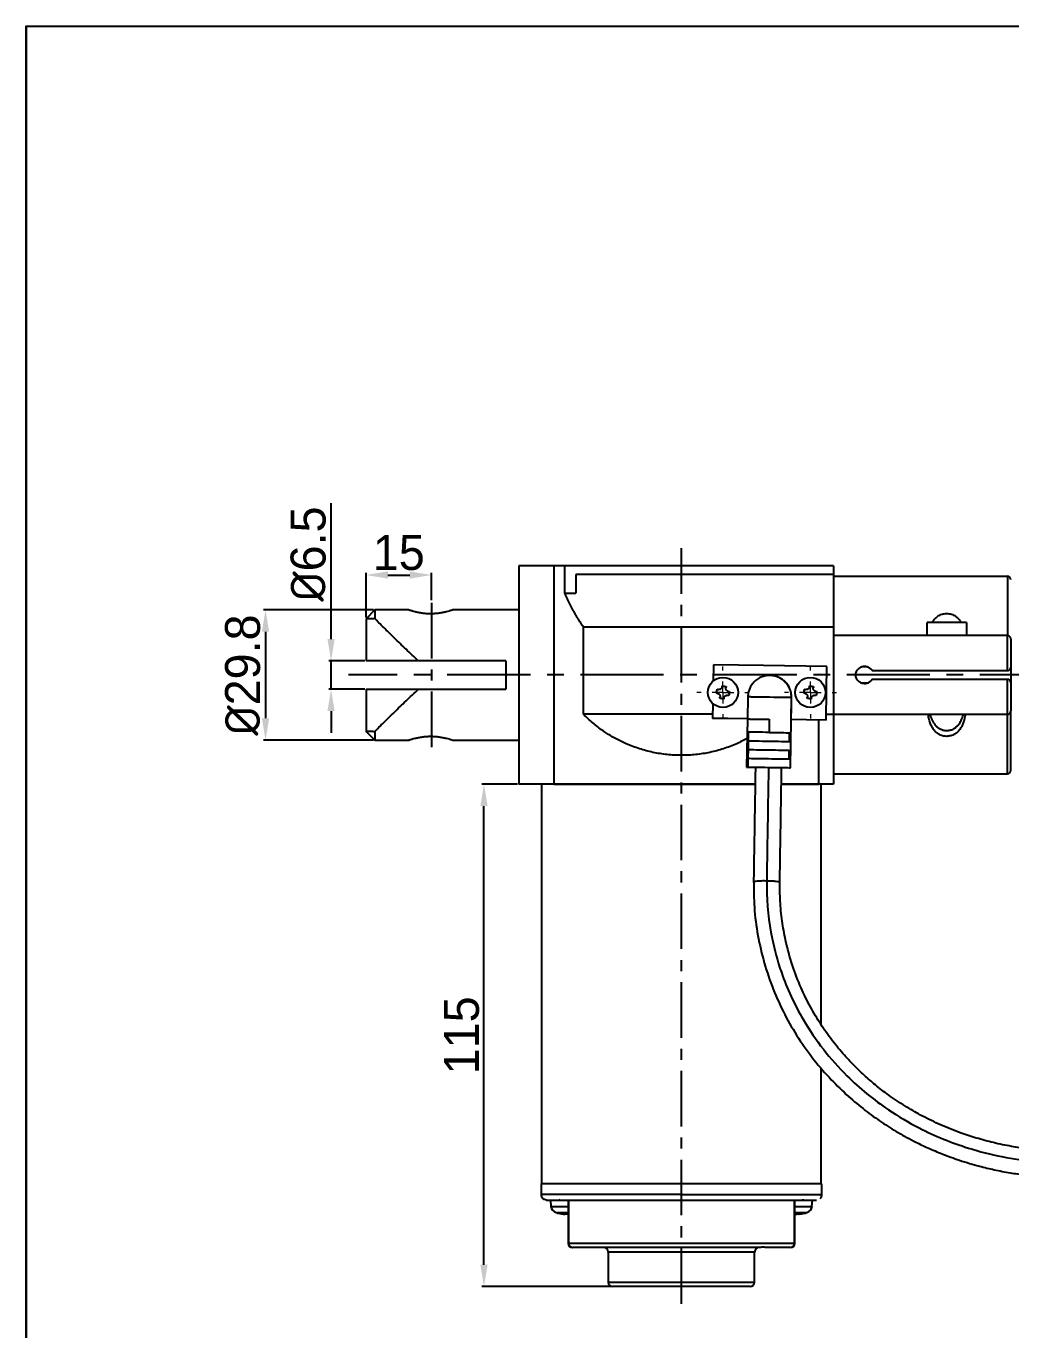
# Model space of a CAD drawing. Header units: millimetres. Extents: x 0 to 840, y 0 to 594.
# Drawn here: x 0 to 225.4, y 295.5 to 594 of the extents above; entities that cross this region are included whole.
import ezdxf

# ---------------------------------------------------------------- set-up
doc = ezdxf.new("R2010")
doc.units = ezdxf.units.MM
doc.header["$PDSIZE"] = -1
doc.linetypes.add('CENTERX2', pattern=[20.32, 12.7, -2.54, 2.54, -2.54])
doc.layers.add('중심선', color=1, linetype='CENTERX2')
doc.layers.add('치수', color=4, linetype='Continuous')
doc.styles.add('누리로봇 문자스타일_20230829', font='GOTHIC.TTF')
doc.dimstyles.new('A2기본 치수스타일', dxfattribs={"dimtxt": 4, "dimasz": 4, "dimexe": 0.5, "dimexo": 0.3, "dimgap": 1, "dimtad": 1, "dimtoh": 1, "dimdec": 1, "dimzin": 12, "dimdsep": 46, "dimtxsty": '누리로봇 문자스타일_20230829', "dimcen": 0.09, "dimclrd": 3, "dimclre": 3, "dimclrt": 3, "dimadec": 0, "dimazin": 3, "dimtm": 1e-09, "dimtfac": 1, "dimtdec": 1, "dimtofl": 0, "dimtmove": 0, "dimatfit": 3, "dimfxl": 1, "dimfrac": 2, "dimarcsym": 0})
doc.dimstyles.new('A3치수선 초과 치수스타일', dxfattribs={"dimtxt": 4, "dimasz": 4, "dimexe": 0.5, "dimexo": 0.3, "dimgap": 1, "dimtad": 1, "dimdec": 1, "dimzin": 12, "dimdsep": 46, "dimtxsty": '누리로봇 문자스타일_20230829', "dimcen": 0.09, "dimclrd": 3, "dimclre": 3, "dimclrt": 3, "dimadec": 0, "dimazin": 3, "dimtm": 1e-09, "dimtfac": 1, "dimtdec": 1, "dimtofl": 0, "dimtmove": 0, "dimatfit": 3, "dimfxl": 1, "dimfrac": 2, "dimarcsym": 0})

# ---------------------------------------------------------------- blocks, each defined once
blk = doc.blocks.new('SW_CENTERMARKSYMBOL_6')
at = {"color": 0, "linetype": 'Continuous', "lineweight": 0}
for p, q in [((0, 5), (0, 5.95)), ((-5, 0), (-5.95, 0)), ((0, 0), (-2.5, 0)), ((0, 0), (0, 2.5)), ((0, 0), (0, -2.5)), ((0, 0), (2.5, 0)), ((5, 0), (5.95, 0)), ((0, -5), (0, -5.95))]:
    blk.add_line(p, q, dxfattribs=at)
blk = doc.blocks.new('SW_CENTERMARKSYMBOL_7')
at = {"color": 0, "linetype": 'Continuous', "lineweight": 0}
for p, q in [((0, 5), (0, 5.95)), ((-5, 0), (-5.95, 0)), ((0, 0), (-2.5, 0)), ((0, 0), (0, 2.5)), ((0, 0), (0, -2.5)), ((0, 0), (2.5, 0)), ((5, 0), (5.95, 0)), ((0, -5), (0, -5.95))]:
    blk.add_line(p, q, dxfattribs=at)
blk = doc.blocks.new('*D16')
at = {"layer": 'Defpoints', "color": 0}
for p in [(104.8, 420.45), (112.8, 420.45), (134.25, 305.45)]:
    blk.add_point(p, dxfattribs=at)
at = {"layer": '치수', "color": 3, "lineweight": -2}
for p, q in [((112.5, 420.45), (104.3, 420.45)), ((104.8, 310.45), (104.8, 415.45)), ((133.95, 305.45), (104.3, 305.45))]:
    blk.add_line(p, q, dxfattribs=at)
at = {"layer": '치수', "color": 3}
for points in [[(103.97, 415.45), (105.63, 415.45), (104.8, 420.45)], [(103.97, 310.45), (105.63, 310.45), (104.8, 305.45)]]:
    blk.add_solid(points, dxfattribs=at)
at = {"layer": '치수', "color": 3, "insert": (99.7, 362.95), "char_height": 8, "attachment_point": 5, "rotation": 90, "style": '누리로봇 문자스타일_20230829'}
blk.add_mtext('115', dxfattribs=at)
blk = doc.blocks.new('*D17')
at = {"layer": 'Defpoints', "color": 0}
for p in [(77.8, 448.68), (69.8, 442.18), (77.8, 442.18)]:
    blk.add_point(p, dxfattribs=at)
at = {"layer": '치수', "color": 3, "lineweight": -2}
for p, q in [((69.8, 453.68), (69.8, 484.8)), ((77.5, 448.68), (69.3, 448.68)), ((69.8, 442.18), (69.8, 448.68)), ((77.5, 442.18), (69.3, 442.18)), ((69.8, 437.18), (69.8, 432.18))]:
    blk.add_line(p, q, dxfattribs=at)
at = {"layer": '치수', "color": 3}
for points in [[(68.97, 453.68), (70.63, 453.68), (69.8, 448.68)], [(68.97, 437.18), (70.63, 437.18), (69.8, 442.18)]]:
    blk.add_solid(points, dxfattribs=at)
at = {"layer": '치수', "color": 3, "insert": (64.6, 473.13), "char_height": 8, "attachment_point": 5, "rotation": 90, "style": '누리로봇 문자스타일_20230829'}
blk.add_mtext('{\\fISOCPEUR|b0|i0|c0|p34;%%C}6.5', dxfattribs=at)
blk = doc.blocks.new('*D18')
at = {"layer": 'Defpoints', "color": 0}
for p in [(79.8, 460.33), (54.8, 430.53), (79.81, 430.53)]:
    blk.add_point(p, dxfattribs=at)
at = {"layer": '치수', "color": 3, "lineweight": -2}
for p, q in [((79.5, 460.33), (54.3, 460.33)), ((54.8, 455.33), (54.8, 435.53)), ((79.51, 430.53), (54.3, 430.53))]:
    blk.add_line(p, q, dxfattribs=at)
at = {"layer": '치수', "color": 3}
for points in [[(53.97, 455.33), (55.63, 455.33), (54.8, 460.33)], [(53.97, 435.53), (55.63, 435.53), (54.8, 430.53)]]:
    blk.add_solid(points, dxfattribs=at)
at = {"layer": '치수', "color": 3, "insert": (49.6, 445.43), "char_height": 8, "attachment_point": 5, "rotation": 90, "style": '누리로봇 문자스타일_20230829'}
blk.add_mtext('{\\fISOCPEUR|b0|i0|c0|p34;%%C}29.8', dxfattribs=at)
blk = doc.blocks.new('*D19')
at = {"layer": 'Defpoints', "color": 0}
for p in [(92.8, 468.33), (92.8, 462.24), (77.8, 458.33)]:
    blk.add_point(p, dxfattribs=at)
at = {"layer": '치수', "color": 3, "lineweight": -2}
for p, q in [((77.8, 458.63), (77.8, 468.83)), ((92.8, 462.54), (92.8, 468.83)), ((82.8, 468.33), (87.8, 468.33))]:
    blk.add_line(p, q, dxfattribs=at)
at = {"layer": '치수', "color": 3}
for points in [[(82.8, 469.17), (82.8, 467.5), (77.8, 468.33)], [(87.8, 469.17), (87.8, 467.5), (92.8, 468.33)]]:
    blk.add_solid(points, dxfattribs=at)
at = {"layer": '치수', "color": 3, "insert": (85.3, 473.43), "char_height": 8, "attachment_point": 5, "style": '누리로봇 문자스타일_20230829'}
blk.add_mtext('15', dxfattribs=at)

msp = doc.modelspace()

# ---------------------------------------------------------------- linework, layer by layer
at = {"color": 7, "linetype": 'Continuous', "lineweight": 25}
for p, q in [((112.8, 470.45), (112.8, 420.45)), ((120.8, 470.45), (112.8, 470.45)), ((120.8, 470.45), (120.8, 420.45)), ((123.29, 464.17), (123.29, 470.45)), ((184.8, 470.45), (123.29, 470.45)), ((184.8, 470.45), (184.8, 420.45)), ((125.8, 468.45), (125.8, 464.17)), ((184.8, 468.45), (125.8, 468.45)), ((184.8, 468.05), (224.6, 468.05)), ((123.29, 464.17), (125.8, 464.17)), ((79.8, 460.33), (77.8, 458.33)), ((87.55, 460.33), (79.8, 460.33)), ((112.8, 460.33), (97.65, 460.33)), ((77.8, 458.33), (77.8, 448.68)), ((206.2, 454.45), (206.2, 457.45)), ((215.2, 457.45), (215.2, 454.45)), ((127.55, 436.45), (127.55, 456.46)), ((127.55, 456.46), (184.8, 456.46)), ((224.6, 454.45), (184.8, 454.45)), ((109.8, 448.68), (77.8, 448.68)), ((157.3, 447.8), (157.24, 443.97)), ((170.22, 445.34), (170.21, 445.34)), ((192.6, 447.33), (191.2, 447.33)), ((193.63, 446.45), (224.6, 446.45)), ((77.8, 442.18), (77.8, 432.54)), ((77.8, 442.18), (109.8, 442.18)), ((191.03, 443.65), (192.77, 443.65)), ((224.6, 444.45), (193.63, 444.45)), ((157.16, 439), (157.11, 435.51)), ((165.18, 440.42), (165.1, 435.38)), ((165.24, 440.73), (165.3, 440.43)), ((175.1, 435.22), (175.18, 440.26)), ((175.18, 440.26), (175.18, 440.26)), ((157.12, 436.45), (127.55, 436.45)), ((183.13, 436.45), (224.6, 436.45)), ((165.1, 435.38), (164.92, 424.38)), ((170.09, 435.3), (170.04, 432.3)), ((174.92, 424.22), (175.1, 435.22)), ((175.1, 435.22), (175.1, 435.22)), ((181.42, 420.45), (181.42, 435.12)), ((77.8, 432.53), (79.81, 430.53)), ((79.8, 430.53), (87.55, 430.53)), ((97.65, 430.53), (112.8, 430.53)), ((165.31, 428.38), (165.34, 430.37)), ((165.34, 430.37), (165.37, 432.37)), ((165.34, 430.37), (174.69, 430.23)), ((174.69, 430.23), (174.72, 432.23)), ((165.28, 426.38), (165.31, 428.38)), ((174.63, 426.23), (174.66, 428.23)), ((165.25, 424.38), (165.28, 426.38)), ((165.28, 426.38), (174.63, 426.23)), ((184.8, 422.85), (224.6, 422.85)), ((166.9, 420.45), (112.8, 420.45)), ((118, 420.45), (118, 328.95)), ((184.8, 420.45), (172.97, 420.45)), ((182, 365.34), (182, 420.45)), ((182, 328.95), (182, 355.44)), ((117.85, 328.95), (117.85, 326.5)), ((182.15, 328.95), (117.85, 328.95)), ((182.15, 326.5), (182.15, 328.95)), ((120, 325.25), (120.13, 323.79)), ((124.09, 325.25), (124.09, 315.35)), ((124.14, 325.25), (124.14, 315.35)), ((175.86, 315.35), (175.86, 325.25)), ((175.91, 315.35), (175.91, 325.25)), ((179.87, 323.79), (180, 325.25)), ((123.37, 322), (123.37, 322.08)), ((176.63, 322.21), (176.63, 322)), ((124.14, 315.35), (175.86, 315.35)), ((167.26, 314.35), (125.09, 314.35)), ((174.91, 314.35), (169.44, 314.35)), ((133.25, 313.35), (133.25, 306.45)), ((166.75, 306.45), (166.75, 313.35)), ((165.75, 305.45), (134.25, 305.45))]:
    msp.add_line(p, q, dxfattribs=at)
at = {"color": 8, "linetype": 'Continuous', "lineweight": 25}
for p, q in [((120.13, 323.79), (124.09, 323.79)), ((121.29, 322.39), (124.09, 322.39)), ((175.91, 323.79), (179.87, 323.79)), ((175.91, 322.39), (178.71, 322.39)), ((122.9, 322.16), (122.9, 322.06)), ((176.53, 322.21), (176.53, 322.06)), ((176.74, 322.21), (176.74, 322.06)), ((124.09, 315.35), (124.14, 315.35)), ((175.91, 315.35), (175.86, 315.35)), ((166.75, 313.35), (133.25, 313.35)), ((133.25, 306.45), (166.75, 306.45))]:
    msp.add_line(p, q, dxfattribs=at)
for points in [[(0, 0), (0, 0), (0, 594), (0, 594)], [(840, 0), (0, 0), (0, 594), (840, 594)]]:
    msp.add_lwpolyline(points, close=True)
at = {"color": 7, "linetype": 'Continuous', "lineweight": 25, "flags": 128}
for points in [[(183.3, 447.39), (168.74, 447.62), (157.3, 447.8)], [(157.3, 447.8), (157.31, 447.8), (157.31, 447.8)], [(183.3, 447.39), (168.75, 447.62), (157.31, 447.8)], [(183.1, 435.09), (183.21, 441.98), (183.3, 447.39)], [(183.11, 435.09), (183.22, 441.98), (183.3, 447.39)], [(183.3, 447.39), (183.3, 447.39), (183.3, 447.39)], [(175.18, 440.26), (175.08, 440.26), (174.79, 440.27), (174.33, 440.27), (173.71, 440.28), (172.95, 440.3), (172.09, 440.31), (171.15, 440.32), (170.17, 440.34)], [(175.1, 435.22), (175.15, 438.04), (175.18, 440.26)], [(165.11, 435.38), (160.63, 435.45), (157.11, 435.51)], [(183.1, 435.09), (178.62, 435.16), (175.1, 435.22)], [(183.11, 435.09), (183.11, 435.09), (183.1, 435.09)], [(170.04, 432.3), (169.29, 432.31), (168.56, 432.32), (167.85, 432.34), (167.2, 432.35), (166.62, 432.35), (166.11, 432.36), (165.69, 432.37), (165.37, 432.37)], [(164.92, 424.38), (164.93, 424.38), (164.97, 424.38), (165.03, 424.38), (165.13, 424.38), (165.25, 424.38)]]:
    msp.add_lwpolyline(points, dxfattribs=at)
at = {"color": 7, "linetype": 'Continuous', "lineweight": 25}
for centre in [(159.5, 441.45), (179.5, 441.45)]:
    msp.add_circle(centre, 3.45, dxfattribs=at)
for centre, radius, start, end in [((224.6, 467.25), 0.8, 0, 90.0187), ((170.19, 440.34), 5, 359.0889, 89.6373), ((224.6, 423.65), 0.8, 270.0187, 0), ((122.05, 325.45), 0.2, 270, 0), ((177.95, 325.45), 0.2, 180, 270), ((121.72, 323.93), 1.6, 185, 254.506), ((124.5, 333.95), 12, 254.506, 262.8604), ((175.5, 333.95), 12, 277.3462, 285.494), ((178.28, 323.93), 1.6, 285.494, 355), ((122.35, 324.89), 2.68, 263.8668, 276.1332), ((124.23, 331.34), 9.37, 256.6292, 261.8283), ((124.8, 331.34), 9.37, 256.6292, 261.8283), ((174.86, 325.14), 3.19, 289.1514, 293.6847), ((176.67, 331.28), 9.07, 266.6684, 273.3316), ((175.94, 325.08), 3.12, 284.9003, 293.7376), ((125.09, 315.35), 1, 180, 270), ((125.12, 315.33), 0.98, 178.7951, 268.7431), ((132.25, 313.35), 1, 0, 90), ((167.75, 313.35), 1, 90, 180), ((174.91, 315.35), 1, 270, 0), ((174.88, 315.33), 0.98, 271.2569, 1.2049), ((134.25, 306.45), 1, 180, 270), ((165.75, 306.45), 1, 270, 0)]:
    msp.add_arc(centre, radius, start, end, dxfattribs=at)
for centre, start_param, end_param in [((170.02, 430.3), 3.502405, 4.711242), ((170.02, 430.3), 4.711242, 5.919615), ((170.05, 432.3), 4.710835, 5.919615), ((169.99, 428.3), 3.502408, 4.710779), ((169.99, 428.3), 4.710779, 5.919615), ((169.92, 424.3), 3.503316, 6.283185), ((169.95, 426.3), 3.502429, 4.711236), ((169.95, 426.3), 4.711236, 5.919615)]:
    msp.add_ellipse(centre, major_axis=(5, -0.08), ratio=0.000013, start_param=start_param, end_param=end_param, dxfattribs=at)
for points in [[(123.29, 470.45), (122.32, 470.45), (121.49, 470.45), (120.8, 470.45)], [(224.6, 446.45), (224.6, 449.14), (224.6, 451.82), (224.6, 454.45)], [(158.16, 442.18), (158.21, 442.17), (158.31, 442.16), (158.41, 442.14), (158.46, 442.13)], [(159.27, 442.67), (159.28, 442.72), (159.3, 442.82), (159.32, 442.92), (159.33, 442.97)], [(160.23, 442.79), (160.22, 442.74), (160.2, 442.64), (160.18, 442.54), (160.17, 442.5)], [(178.16, 442.18), (178.21, 442.17), (178.31, 442.16), (178.41, 442.14), (178.46, 442.13)], [(179.27, 442.67), (179.28, 442.72), (179.3, 442.82), (179.32, 442.92), (179.33, 442.97)], [(180.23, 442.79), (180.22, 442.74), (180.2, 442.64), (180.18, 442.54), (180.17, 442.5)], [(224.6, 436.45), (224.6, 439.09), (224.6, 441.77), (224.6, 444.45)], [(158.28, 441.22), (158.23, 441.23), (158.13, 441.25), (158.04, 441.27), (157.99, 441.28)], [(158.77, 440.12), (158.78, 440.17), (158.8, 440.27), (158.82, 440.36), (158.83, 440.41)], [(159.73, 440.24), (159.72, 440.19), (159.7, 440.09), (159.68, 439.99), (159.67, 439.94)], [(160.84, 440.73), (160.79, 440.73), (160.69, 440.75), (160.59, 440.77), (160.54, 440.78)], [(160.72, 441.69), (160.77, 441.68), (160.87, 441.66), (160.96, 441.64), (161.01, 441.63)], [(178.28, 441.22), (178.23, 441.23), (178.13, 441.25), (178.04, 441.27), (177.99, 441.28)], [(178.77, 440.12), (178.78, 440.17), (178.8, 440.27), (178.82, 440.36), (178.83, 440.41)], [(179.73, 440.24), (179.72, 440.19), (179.7, 440.09), (179.68, 439.99), (179.67, 439.94)], [(180.84, 440.73), (180.79, 440.73), (180.69, 440.75), (180.59, 440.77), (180.54, 440.78)], [(180.72, 441.69), (180.77, 441.68), (180.87, 441.66), (180.96, 441.64), (181.01, 441.63)]]:
    msp.add_open_spline(points, degree=3, dxfattribs=at)
for points, knots in [([(224.6, 468.05), (224.6, 468.05), (224.6, 467.94), (224.6, 467.5), (224.6, 467.18), (224.6, 466.35), (224.6, 465.85), (224.6, 464.73), (224.6, 464.1), (224.6, 462.75), (224.6, 462.04), (224.6, 460.56), (224.6, 459.8), (224.6, 457.5), (224.6, 455.95), (224.6, 454.45)], [0, 0, 0, 0, 0.125, 0.125, 0.25, 0.25, 0.375, 0.375, 0.5, 0.5, 0.625, 0.625, 0.75, 0.75, 1, 1, 1, 1]), ([(127.55, 456.46), (127.44, 456.63), (127.2, 456.98), (126.85, 457.51), (126.5, 458.06), (126.16, 458.62), (125.82, 459.18), (125.49, 459.77), (125.16, 460.36), (124.83, 460.96), (124.51, 461.58), (124.2, 462.21), (123.89, 462.85), (123.58, 463.51), (123.39, 463.95), (123.29, 464.17)], [0, 0, 0, 0, 0.070282, 0.141657, 0.21413, 0.287704, 0.362382, 0.43817, 0.515069, 0.593084, 0.672218, 0.752474, 0.833854, 0.916362, 1, 1, 1, 1]), ([(79.8, 460.33), (79.8, 460.33), (79.8, 460.16), (79.8, 459.49), (79.8, 458.99), (79.8, 458.35)], [0, 0, 0, 0, 0.5, 0.5, 1, 1, 1, 1]), ([(92.6, 459.45), (92.53, 459.45), (92.4, 459.45), (92.2, 459.46), (92, 459.46), (91.8, 459.47), (91.51, 459.49), (91.12, 459.52), (90.66, 459.58), (90.21, 459.65), (89.64, 459.75), (89.01, 459.9), (88.48, 460.04), (88.14, 460.14), (87.93, 460.21), (87.76, 460.26), (87.65, 460.3), (87.59, 460.32), (87.56, 460.33), (87.55, 460.33), (87.55, 460.33)], [0, 0, 0, 0, 0.025051, 0.050061, 0.075074, 0.100135, 0.125286, 0.18748, 0.250049, 0.312356, 0.375058, 0.500121, 0.624494, 0.687185, 0.749698, 0.812022, 0.874145, 0.916166, 0.958057, 1, 1, 1, 1]), ([(97.65, 460.33), (97.65, 460.33), (97.65, 460.33), (97.64, 460.33), (97.62, 460.32), (97.59, 460.31), (97.54, 460.29), (97.44, 460.26), (97.27, 460.21), (97.06, 460.14), (96.72, 460.04), (96.19, 459.9), (95.55, 459.75), (94.99, 459.65), (94.54, 459.58), (94.07, 459.52), (93.64, 459.49), (93.26, 459.46), (92.93, 459.45), (92.71, 459.45), (92.6, 459.45)], [0, 0, 0, 0, 0.025011, 0.049979, 0.074942, 0.099939, 0.12501, 0.187584, 0.250374, 0.312669, 0.375152, 0.500363, 0.625224, 0.687865, 0.750125, 0.812931, 0.875371, 0.917014, 0.958489, 1, 1, 1, 1]), ([(79.8, 458.35), (79.47, 458.29), (79.19, 458.27), (78.69, 458.26), (78.48, 458.27), (78.22, 458.28), (78.15, 458.29), (78.02, 458.3), (77.97, 458.31), (77.84, 458.33), (77.8, 458.33), (77.8, 458.33)], [0, 0, 0, 0, 0.25, 0.25, 0.5, 0.5, 0.625, 0.625, 0.75, 0.75, 1, 1, 1, 1]), ([(89.84, 448.68), (89.34, 449.11), (88.85, 449.55), (87.9, 450.44), (87.43, 450.88), (86.51, 451.76), (86.06, 452.2), (85.17, 453.06), (84.72, 453.49), (83.43, 454.76), (82.62, 455.56), (81.48, 456.68), (81.12, 457.04), (80.42, 457.73), (80.1, 458.05), (79.8, 458.35)], [0, 0, 0, 0, 0.125, 0.125, 0.25, 0.25, 0.375, 0.375, 0.5, 0.5, 0.75, 0.75, 0.875, 0.875, 1, 1, 1, 1]), ([(215.2, 457.45), (215.2, 457.45), (215.08, 457.45), (214.63, 457.45), (214.3, 457.45), (213.47, 457.45), (212.97, 457.45), (211.88, 457.45), (211.29, 457.45), (210.11, 457.45), (209.52, 457.45), (208.43, 457.45), (207.93, 457.45), (207.1, 457.45), (206.77, 457.45), (206.32, 457.45), (206.2, 457.45), (206.2, 457.45)], [0, 0, 0, 0, 0.125, 0.125, 0.25, 0.25, 0.375, 0.375, 0.5, 0.5, 0.625, 0.625, 0.75, 0.75, 0.875, 0.875, 1, 1, 1, 1]), ([(207.39, 457.45), (207.43, 457.52), (207.51, 457.65), (207.64, 457.85), (207.77, 458.03), (207.91, 458.19), (208.05, 458.35), (208.21, 458.5), (208.36, 458.64), (208.52, 458.77), (208.78, 458.95), (209.13, 459.16), (209.63, 459.36), (210.15, 459.48), (210.7, 459.52), (211.25, 459.48), (211.77, 459.36), (212.26, 459.16), (212.67, 458.92), (213.01, 458.67), (213.29, 458.42), (213.55, 458.13), (213.8, 457.81), (213.94, 457.57), (214.01, 457.45)], [0, 0, 0, 0, 0.03052, 0.060222, 0.089155, 0.117372, 0.144926, 0.17188, 0.198298, 0.224246, 0.249798, 0.313622, 0.374879, 0.437906, 0.499907, 0.562357, 0.624956, 0.686214, 0.750048, 0.796344, 0.844115, 0.893754, 0.945612, 1, 1, 1, 1]), ([(225.4, 453.65), (225.4, 453.68), (225.4, 453.75), (225.38, 453.86), (225.31, 454.04), (225.2, 454.2), (225.03, 454.33), (224.89, 454.4), (224.75, 454.45), (224.65, 454.45), (224.6, 454.45)], [0, 0, 0, 0, 0.07201, 0.17951, 0.309795, 0.557354, 0.681135, 0.792101, 0.897898, 1, 1, 1, 1]), ([(225.4, 453.65), (225.4, 453.44), (225.4, 453.02), (225.4, 452.38), (225.4, 451.75), (225.4, 451.11), (225.4, 450.47), (225.4, 449.83), (225.4, 449.19), (225.4, 448.54), (225.4, 447.9), (225.4, 447.47), (225.4, 447.25)], [0, 0, 0, 0, 0.100065, 0.200058, 0.3, 0.399913, 0.499819, 0.599739, 0.699696, 0.799711, 0.899805, 1, 1, 1, 1]), ([(109.8, 448.68), (109.8, 447.62), (109.8, 446.52), (109.8, 444.34), (109.8, 443.25), (109.8, 442.18)], [0, 0, 0, 0, 0.5, 0.5, 1, 1, 1, 1]), ([(170.26, 445.34), (169.84, 445.35), (169.42, 445.3), (168.63, 445.11), (168.24, 444.97), (167.55, 444.61), (167.23, 444.39), (166.67, 443.92), (166.43, 443.67), (166.02, 443.14), (165.86, 442.87), (165.58, 442.33), (165.48, 442.07), (165.24, 441.31), (165.19, 440.84), (165.18, 440.42)], [0, 0, 0, 0, 0.125, 0.125, 0.25, 0.25, 0.375, 0.375, 0.5, 0.5, 0.625, 0.625, 0.75, 0.75, 1, 1, 1, 1]), ([(191.9, 443.45), (191.86, 443.46), (191.77, 443.46), (191.64, 443.47), (191.51, 443.49), (191.38, 443.52), (191.26, 443.56), (191.05, 443.64), (190.78, 443.78), (190.48, 444.03), (190.23, 444.34), (190.04, 444.68), (189.92, 445.06), (189.89, 445.46), (189.93, 445.85), (190.04, 446.23), (190.23, 446.57), (190.48, 446.88), (190.78, 447.13), (191.09, 447.29), (191.38, 447.39), (191.64, 447.44), (191.81, 447.45), (191.9, 447.45)], [0, 0, 0, 0, 0.021003, 0.041826, 0.062561, 0.083297, 0.104127, 0.125139, 0.187569, 0.250023, 0.31245, 0.374883, 0.437539, 0.500199, 0.562709, 0.625232, 0.687689, 0.750156, 0.812589, 0.875023, 0.916803, 0.958221, 1, 1, 1, 1]), ([(191.9, 447.45), (191.94, 447.45), (192.03, 447.45), (192.16, 447.44), (192.29, 447.42), (192.46, 447.38), (192.67, 447.31), (192.9, 447.19), (193.12, 447.05), (193.32, 446.87), (193.49, 446.68), (193.59, 446.53), (193.63, 446.45)], [0, 0, 0, 0, 0.062653, 0.125045, 0.187444, 0.250121, 0.375029, 0.499989, 0.624542, 0.74942, 0.874842, 1, 1, 1, 1]), ([(224.6, 446.45), (224.62, 446.46), (224.67, 446.46), (224.75, 446.47), (224.82, 446.49), (224.92, 446.52), (225.04, 446.58), (225.2, 446.71), (225.32, 446.88), (225.38, 447.05), (225.4, 447.16), (225.4, 447.23), (225.4, 447.25)], [0, 0, 0, 0, 0.047553, 0.096492, 0.14703, 0.199337, 0.309315, 0.432383, 0.683438, 0.813066, 0.92417, 1, 1, 1, 1]), ([(225.4, 447.25), (225.4, 447.05), (225.4, 446.65), (225.4, 446.05), (225.4, 445.45), (225.4, 444.85), (225.4, 444.25), (225.4, 443.85), (225.4, 443.65)], [0, 0, 0, 0, 0.166717, 0.333374, 0.5, 0.666626, 0.833283, 1, 1, 1, 1]), ([(79.8, 432.52), (80.4, 433.12), (81.1, 433.8), (82.23, 434.92), (82.63, 435.32), (83.45, 436.12), (83.87, 436.53), (85.15, 437.78), (86.03, 438.65), (87.42, 439.97), (87.89, 440.42), (88.85, 441.31), (89.34, 441.75), (89.84, 442.18)], [0, 0, 0, 0, 0.25, 0.25, 0.375, 0.375, 0.5, 0.5, 0.75, 0.75, 0.875, 0.875, 1, 1, 1, 1]), ([(158.08, 441.73), (158.09, 441.81), (158.12, 441.96), (158.15, 442.11), (158.16, 442.18)], [0, 0, 0, 0, 0.487981, 1, 1, 1, 1]), ([(159.27, 442.67), (159.26, 442.64), (159.25, 442.59), (159.22, 442.51), (159.17, 442.43), (159.12, 442.35), (159.05, 442.28), (158.97, 442.22), (158.88, 442.18), (158.79, 442.14), (158.7, 442.12), (158.61, 442.11), (158.53, 442.11), (158.48, 442.12), (158.46, 442.13)], [0, 0, 0, 0, 0.079801, 0.16069, 0.243704, 0.329942, 0.420564, 0.511893, 0.600198, 0.686315, 0.771042, 0.855133, 0.939288, 1, 1, 1, 1]), ([(159.33, 442.97), (159.39, 442.95), (159.51, 442.93), (159.69, 442.9), (159.87, 442.86), (160.05, 442.83), (160.17, 442.8), (160.23, 442.79)], [0, 0, 0, 0, 0.202478, 0.401262, 0.598738, 0.797522, 1, 1, 1, 1]), ([(160.72, 441.69), (160.69, 441.69), (160.63, 441.71), (160.55, 441.74), (160.47, 441.78), (160.4, 441.84), (160.33, 441.91), (160.27, 441.99), (160.22, 442.07), (160.19, 442.16), (160.17, 442.25), (160.16, 442.34), (160.16, 442.42), (160.17, 442.47), (160.17, 442.5)], [0, 0, 0, 0, 0.079801, 0.16069, 0.243704, 0.329942, 0.420564, 0.511893, 0.600198, 0.686315, 0.771042, 0.855133, 0.939288, 1, 1, 1, 1]), ([(178.08, 441.73), (178.09, 441.81), (178.12, 441.96), (178.15, 442.11), (178.16, 442.18)], [0, 0, 0, 0, 0.487981, 1, 1, 1, 1]), ([(179.27, 442.67), (179.26, 442.64), (179.25, 442.59), (179.22, 442.51), (179.17, 442.43), (179.12, 442.35), (179.05, 442.28), (178.97, 442.22), (178.88, 442.18), (178.79, 442.14), (178.7, 442.12), (178.61, 442.11), (178.53, 442.11), (178.48, 442.12), (178.46, 442.13)], [0, 0, 0, 0, 0.079801, 0.16069, 0.243704, 0.329942, 0.420564, 0.511893, 0.600198, 0.686315, 0.771042, 0.855133, 0.939288, 1, 1, 1, 1]), ([(179.33, 442.97), (179.39, 442.95), (179.51, 442.93), (179.69, 442.9), (179.87, 442.86), (180.05, 442.83), (180.17, 442.8), (180.23, 442.79)], [0, 0, 0, 0, 0.202478, 0.401262, 0.598738, 0.797522, 1, 1, 1, 1]), ([(180.72, 441.69), (180.69, 441.69), (180.63, 441.71), (180.55, 441.74), (180.47, 441.78), (180.4, 441.84), (180.33, 441.91), (180.27, 441.99), (180.22, 442.07), (180.19, 442.16), (180.17, 442.25), (180.16, 442.34), (180.16, 442.42), (180.17, 442.47), (180.17, 442.5)], [0, 0, 0, 0, 0.079801, 0.16069, 0.243704, 0.329942, 0.420564, 0.511893, 0.600198, 0.686315, 0.771042, 0.855133, 0.939288, 1, 1, 1, 1]), ([(193.63, 444.45), (193.61, 444.42), (193.56, 444.34), (193.49, 444.24), (193.41, 444.14), (193.29, 444.01), (193.12, 443.86), (192.9, 443.72), (192.67, 443.6), (192.42, 443.52), (192.16, 443.46), (191.99, 443.46), (191.9, 443.45)], [0, 0, 0, 0, 0.062567, 0.124869, 0.187175, 0.249751, 0.374809, 0.499878, 0.624979, 0.750098, 0.875041, 1, 1, 1, 1]), ([(225.4, 443.65), (225.4, 443.68), (225.4, 443.75), (225.38, 443.86), (225.32, 444.03), (225.2, 444.2), (225.04, 444.33), (224.91, 444.39), (224.8, 444.43), (224.7, 444.45), (224.63, 444.45), (224.6, 444.45)], [0, 0, 0, 0, 0.079805, 0.180791, 0.316115, 0.567834, 0.69095, 0.800522, 0.869923, 0.936264, 1, 1, 1, 1]), ([(225.4, 443.65), (225.4, 443.44), (225.4, 443.01), (225.4, 442.37), (225.4, 441.72), (225.4, 441.08), (225.4, 440.44), (225.4, 439.8), (225.4, 439.16), (225.4, 438.53), (225.4, 437.89), (225.4, 437.47), (225.4, 437.25)], [0, 0, 0, 0, 0.100131, 0.200175, 0.300153, 0.400088, 0.5, 0.599912, 0.699847, 0.799825, 0.899869, 1, 1, 1, 1]), ([(157.99, 441.28), (158, 441.36), (158.03, 441.51), (158.06, 441.66), (158.08, 441.73)], [0, 0, 0, 0, 0.512019, 1, 1, 1, 1]), ([(158.28, 441.22), (158.31, 441.22), (158.37, 441.2), (158.45, 441.17), (158.53, 441.13), (158.6, 441.07), (158.67, 441), (158.73, 440.92), (158.78, 440.84), (158.81, 440.75), (158.83, 440.66), (158.84, 440.57), (158.84, 440.49), (158.83, 440.44), (158.83, 440.41)], [0, 0, 0, 0, 0.079801, 0.16069, 0.243704, 0.329942, 0.420564, 0.511893, 0.600198, 0.686315, 0.771042, 0.855133, 0.939288, 1, 1, 1, 1]), ([(159.67, 439.94), (159.61, 439.96), (159.49, 439.98), (159.31, 440.01), (159.13, 440.05), (158.95, 440.08), (158.83, 440.11), (158.77, 440.12)], [0, 0, 0, 0, 0.202478, 0.401262, 0.598738, 0.797522, 1, 1, 1, 1]), ([(159.73, 440.24), (159.74, 440.27), (159.75, 440.32), (159.78, 440.4), (159.83, 440.48), (159.88, 440.56), (159.95, 440.63), (160.03, 440.69), (160.12, 440.73), (160.21, 440.77), (160.3, 440.79), (160.39, 440.8), (160.47, 440.79), (160.52, 440.79), (160.54, 440.78)], [0, 0, 0, 0, 0.079801, 0.16069, 0.243704, 0.329942, 0.420564, 0.511893, 0.600198, 0.686315, 0.771042, 0.855133, 0.939288, 1, 1, 1, 1]), ([(160.92, 441.18), (160.91, 441.1), (160.88, 440.95), (160.85, 440.8), (160.84, 440.73)], [0, 0, 0, 0, 0.487981, 1, 1, 1, 1]), ([(160.89, 441.03), (160.9, 441.04), (160.99, 441.16), (161.02, 441.35), (160.99, 441.49), (160.99, 441.51)], [0, 0, 0, 0, 0.107208, 0.883335, 1, 1, 1, 1]), ([(161.01, 441.63), (161, 441.55), (160.97, 441.4), (160.94, 441.25), (160.92, 441.18)], [0, 0, 0, 0, 0.5120186, 1, 1, 1, 1]), ([(165.18, 440.42), (165.18, 440.42), (165.18, 440.42), (165.18, 440.42), (165.18, 440.42)], [0, 0, 0, 0, 0.491653, 1, 1, 1, 1]), ([(170.17, 440.34), (169.52, 440.35), (168.86, 440.36), (167.65, 440.38), (167.1, 440.39), (166.18, 440.4), (165.81, 440.41), (165.31, 440.42), (165.18, 440.42), (165.18, 440.42)], [0, 0, 0, 0, 0.25, 0.25, 0.5, 0.5, 0.75, 0.75, 1, 1, 1, 1]), ([(177.99, 441.28), (178, 441.36), (178.03, 441.51), (178.06, 441.66), (178.08, 441.73)], [0, 0, 0, 0, 0.512019, 1, 1, 1, 1]), ([(178.28, 441.22), (178.31, 441.22), (178.37, 441.2), (178.45, 441.17), (178.53, 441.13), (178.6, 441.07), (178.67, 441), (178.73, 440.92), (178.78, 440.84), (178.81, 440.75), (178.83, 440.66), (178.84, 440.57), (178.84, 440.49), (178.83, 440.44), (178.83, 440.41)], [0, 0, 0, 0, 0.079801, 0.16069, 0.243704, 0.329942, 0.420564, 0.511893, 0.600198, 0.686315, 0.771042, 0.855133, 0.939288, 1, 1, 1, 1]), ([(179.67, 439.94), (179.61, 439.96), (179.49, 439.98), (179.31, 440.01), (179.13, 440.05), (178.95, 440.08), (178.83, 440.11), (178.77, 440.12)], [0, 0, 0, 0, 0.202478, 0.401262, 0.598738, 0.797522, 1, 1, 1, 1]), ([(179.73, 440.24), (179.74, 440.27), (179.75, 440.32), (179.78, 440.4), (179.83, 440.48), (179.88, 440.56), (179.95, 440.63), (180.03, 440.69), (180.12, 440.73), (180.21, 440.77), (180.3, 440.79), (180.39, 440.8), (180.47, 440.79), (180.52, 440.79), (180.54, 440.78)], [0, 0, 0, 0, 0.079801, 0.16069, 0.243704, 0.329942, 0.420564, 0.511893, 0.600198, 0.686315, 0.771042, 0.855133, 0.939288, 1, 1, 1, 1]), ([(180.92, 441.18), (180.91, 441.1), (180.88, 440.95), (180.85, 440.8), (180.84, 440.73)], [0, 0, 0, 0, 0.487981, 1, 1, 1, 1]), ([(181.01, 441.63), (181, 441.55), (180.97, 441.4), (180.94, 441.25), (180.92, 441.18)], [0, 0, 0, 0, 0.5120186, 1, 1, 1, 1]), ([(165.03, 430.89), (164.24, 430.48), (162.54, 429.59), (159.68, 428.53), (156.54, 427.68), (153.3, 427.17), (150, 427), (146.7, 427.17), (143.46, 427.68), (140.32, 428.52), (137.68, 429.52), (135.49, 430.57), (133.7, 431.58), (131.73, 432.86), (129.62, 434.46), (128.26, 435.78), (127.55, 436.45)], [0, 0, 0, 0, 0.067334, 0.146348, 0.22242, 0.299171, 0.374837, 0.450502, 0.527255, 0.603326, 0.682341, 0.733304, 0.786034, 0.840644, 0.918012, 1, 1, 1, 1]), ([(214.95, 436.45), (214.94, 436.35), (214.9, 436.14), (214.85, 435.83), (214.78, 435.54), (214.72, 435.25), (214.64, 434.98), (214.5, 434.51), (214.26, 433.89), (213.83, 433.11), (213.28, 432.44), (212.56, 431.88), (211.84, 431.56), (211.2, 431.43), (210.71, 431.39), (210.21, 431.42), (209.73, 431.52), (209.28, 431.69), (208.73, 431.97), (208.13, 432.44), (207.58, 433.11), (207.15, 433.88), (206.87, 434.59), (206.68, 435.25), (206.55, 435.83), (206.48, 436.24), (206.45, 436.45)], [0, 0, 0, 0, 0.022252, 0.043884, 0.064906, 0.08533, 0.105166, 0.124428, 0.189647, 0.249301, 0.314656, 0.37429, 0.436829, 0.468363, 0.499473, 0.530616, 0.562211, 0.593077, 0.625046, 0.684745, 0.750182, 0.80969, 0.874741, 0.914083, 0.955805, 1, 1, 1, 1]), ([(206.86, 436.45), (206.89, 436.36), (206.94, 436.17), (207.03, 435.91), (207.12, 435.65), (207.22, 435.4), (207.33, 435.16), (207.44, 434.94), (207.56, 434.73), (207.68, 434.52), (207.81, 434.33), (207.95, 434.15), (208.2, 433.85), (208.59, 433.46), (209.2, 433.06), (209.91, 432.8), (210.69, 432.7), (211.47, 432.79), (212.17, 433.05), (212.79, 433.45), (213.26, 433.9), (213.62, 434.36), (213.89, 434.8), (214.14, 435.3), (214.36, 435.85), (214.48, 436.25), (214.54, 436.45)], [0, 0, 0, 0, 0.0258591, 0.0509961, 0.0754308, 0.0991847, 0.1222811, 0.1447456, 0.1666059, 0.1878919, 0.2086362, 0.2288739, 0.2486429, 0.3136489, 0.3738457, 0.4362763, 0.4988776, 0.5615319, 0.6243472, 0.684593, 0.7496536, 0.7940253, 0.8409117, 0.8906758, 0.9436211, 1, 1, 1, 1]), ([(224.6, 436.45), (224.62, 436.46), (224.67, 436.46), (224.75, 436.47), (224.82, 436.48), (224.92, 436.52), (225.03, 436.58), (225.2, 436.7), (225.31, 436.87), (225.38, 437.05), (225.4, 437.16), (225.4, 437.23), (225.4, 437.25)], [0, 0, 0, 0, 0.050125, 0.101526, 0.154271, 0.208394, 0.320073, 0.442735, 0.690227, 0.820197, 0.933541, 1, 1, 1, 1]), ([(224.6, 422.85), (224.6, 422.85), (224.6, 423.17), (224.6, 424.43), (224.6, 425.36), (224.6, 427.76), (224.6, 429.22), (224.6, 432.57), (224.6, 434.45), (224.6, 436.45)], [0, 0, 0, 0, 0.25, 0.25, 0.5, 0.5, 0.75, 0.75, 1, 1, 1, 1]), ([(225.4, 423.65), (225.4, 423.65), (225.4, 423.77), (225.4, 424.22), (225.4, 424.55), (225.4, 425.39), (225.4, 425.89), (225.4, 427.03), (225.4, 427.51), (225.4, 429.02), (225.4, 429.73), (225.4, 431.21), (225.4, 431.96), (225.4, 433.49), (225.4, 434.26), (225.4, 435.77), (225.4, 436.52), (225.4, 437.25)], [0, 0, 0, 0, 0.125, 0.125, 0.25, 0.25, 0.375, 0.375, 0.5, 0.5, 0.625, 0.625, 0.75, 0.75, 0.875, 0.875, 1, 1, 1, 1]), ([(165.1, 435.38), (165.1, 435.38), (165.23, 435.38), (165.73, 435.37), (166.1, 435.36), (167.02, 435.35), (167.57, 435.34), (168.78, 435.32), (169.44, 435.31), (170.09, 435.3)], [0, 0, 0, 0, 0.25, 0.25, 0.5, 0.5, 0.75, 0.75, 1, 1, 1, 1]), ([(77.84, 432.54), (77.83, 432.54), (77.79, 432.53), (78.14, 432.58), (78.81, 432.63), (79.5, 432.55), (79.8, 432.52)], [0, 0, 0, 0, 0.1194677, 0.4341338, 0.7578299, 1, 1, 1, 1]), ([(79.8, 432.52), (79.8, 431.87), (79.8, 431.37), (79.8, 430.7), (79.8, 430.53), (79.8, 430.53)], [0, 0, 0, 0, 0.5, 0.5, 1, 1, 1, 1]), ([(87.55, 430.53), (87.55, 430.53), (87.55, 430.53), (87.56, 430.54), (87.58, 430.54), (87.61, 430.55), (87.66, 430.57), (87.76, 430.6), (87.93, 430.66), (88.14, 430.72), (88.48, 430.82), (89.01, 430.97), (89.65, 431.11), (90.21, 431.21), (90.66, 431.28), (91.13, 431.34), (91.56, 431.38), (91.94, 431.4), (92.27, 431.41), (92.49, 431.41), (92.6, 431.41)], [0, 0, 0, 0, 0.025011, 0.049979, 0.074942, 0.099939, 0.12501, 0.187584, 0.250374, 0.312669, 0.375152, 0.500363, 0.625224, 0.687865, 0.750125, 0.812931, 0.875371, 0.917014, 0.958489, 1, 1, 1, 1]), ([(92.6, 431.41), (92.67, 431.41), (92.8, 431.41), (93, 431.41), (93.2, 431.4), (93.4, 431.39), (93.69, 431.37), (94.08, 431.34), (94.54, 431.28), (94.99, 431.21), (95.56, 431.11), (96.19, 430.97), (96.72, 430.82), (97.06, 430.72), (97.27, 430.66), (97.44, 430.6), (97.55, 430.57), (97.61, 430.55), (97.64, 430.53), (97.65, 430.53), (97.65, 430.53)], [0, 0, 0, 0, 0.025051, 0.050061, 0.075074, 0.100135, 0.125286, 0.18748, 0.250049, 0.312356, 0.375058, 0.500121, 0.624494, 0.687185, 0.749698, 0.812022, 0.874145, 0.916166, 0.958057, 1, 1, 1, 1]), ([(166.92, 424.35), (166.89, 422.36), (166.83, 418.13), (166.72, 411.55), (166.61, 404.71), (166.54, 400.19), (166.5, 397.92)], [0, 0, 0, 0, 0.229114, 0.487117, 0.743518, 1, 1, 1, 1]), ([(169.92, 424.3), (169.91, 424.01), (169.85, 420.02), (169.74, 412.64), (169.6, 404.28), (169.53, 399.6), (169.51, 398.36)], [0.6644458, 0.6644458, 0.6644458, 0.6644458, 0.6706424, 0.7479977, 0.8194027, 0.8450396, 0.8450396, 0.8450396, 0.8450396]), ([(172.5, 397.83), (172.54, 400.09), (172.61, 404.62), (172.72, 411.45), (172.83, 418.04), (172.89, 422.27), (172.92, 424.25)], [0, 0, 0, 0, 0.256503, 0.512931, 0.770964, 1, 1, 1, 1]), ([(120.8, 420.45), (121.54, 420.45), (123.02, 420.45), (126.23, 420.45), (130.04, 420.45), (134.43, 420.45), (139.25, 420.45), (144.38, 420.45), (149.66, 420.45), (154.96, 420.45), (160.1, 420.45), (164.13, 420.45), (166.22, 420.45), (166.86, 420.45)], [0, 0, 0, 0, 0.0957874, 0.1915748, 0.2873623, 0.3831497, 0.4789371, 0.5747245, 0.6705119, 0.7662993, 0.8620868, 0.9578742, 1, 1, 1, 1]), ([(172.86, 420.45), (172.99, 420.45), (174.41, 420.45), (176.54, 420.45), (179.08, 420.45), (180.79, 420.45), (181.21, 420.45), (181.42, 420.45)], [0, 0, 0, 0, 0.022842, 0.267131, 0.511421, 0.75571, 1, 1, 1, 1]), ([(166.53, 398.15), (166.54, 396.19), (166.56, 392.04), (167.4, 385.8), (168.84, 379.52), (170.91, 373.48), (173.53, 367.73), (176.67, 362.31), (180.25, 357.32), (184.11, 352.87), (188.04, 349.04), (191.92, 345.82), (195.75, 343.05), (198.96, 341.04), (201.61, 339.55), (203.86, 338.38), (206.57, 337.09), (209.9, 335.68), (213.87, 334.24), (217.86, 333.06), (221.73, 332.13), (225.21, 331.45), (227.45, 331.15), (228.55, 331)], [0, 0, 0, 0, 0.056572, 0.119778, 0.182524, 0.2447, 0.306345, 0.3672, 0.427118, 0.484522, 0.537079, 0.584913, 0.629096, 0.672507, 0.694054, 0.717252, 0.746618, 0.782602, 0.825629, 0.876441, 0.915236, 0.958548, 1, 1, 1, 1]), ([(169.51, 398.36), (169.5, 397.88), (169.48, 393.44), (170.22, 386.35), (173.05, 376.06), (177, 367.5), (182.33, 359.67), (188.65, 352.55), (196.09, 346.47), (205.52, 340.91), (214.36, 337.33), (223.36, 335.06), (228.46, 334.33), (230.97, 334.09)], [0, 0, 0, 0, 0.0100106, 0.0918151, 0.1463515, 0.228156, 0.2826924, 0.3372287, 0.4190332, 0.4735696, 0.5553741, 0.6099104, 0.6644468, 0.6644468, 0.6644468, 0.6644468]), ([(229.3, 336.96), (228.05, 337.13), (225.54, 337.48), (221.54, 338.32), (217.6, 339.37), (213.54, 340.71), (209.41, 342.36), (205.31, 344.35), (201.48, 346.52), (197.97, 348.82), (194.82, 351.2), (192.11, 353.52), (189.64, 355.87), (187.07, 358.6), (184.44, 361.78), (181.82, 365.48), (179.43, 369.51), (177.23, 373.99), (175.27, 379.09), (173.87, 384.21), (172.99, 389.17), (172.53, 393.6), (172.53, 396.61), (172.53, 398.06)], [0, 0, 0, 0, 0.052895, 0.106942, 0.155879, 0.200542, 0.254512, 0.303063, 0.346858, 0.393645, 0.434431, 0.469872, 0.505001, 0.541036, 0.587396, 0.635241, 0.684506, 0.736342, 0.794484, 0.859058, 0.905425, 0.954584, 1, 1, 1, 1]), ([(117.85, 326.5), (117.87, 326.35), (117.89, 326.11), (118.05, 325.81), (118.16, 325.69), (118.22, 325.62)], [0, 0, 0, 0, 0.478666, 0.736525, 1, 1, 1, 1]), ([(150.2, 326.5), (148.86, 326.5), (147.43, 326.5), (144.41, 326.5), (142.81, 326.5), (139.5, 326.5), (137.79, 326.5), (134.3, 326.5), (132.53, 326.5), (129.08, 326.5), (127.39, 326.5), (124.28, 326.5), (122.86, 326.5), (120.46, 326.5), (119.5, 326.5), (118.19, 326.5), (117.85, 326.5), (117.85, 326.5)], [0, 0, 0, 0, 0.125, 0.125, 0.25, 0.25, 0.375, 0.375, 0.5, 0.5, 0.625, 0.625, 0.75, 0.75, 0.875, 0.875, 1, 1, 1, 1]), ([(119.1, 325.25), (118.94, 325.27), (118.7, 325.3), (118.41, 325.45), (118.28, 325.56), (118.22, 325.62)], [0, 0, 0, 0, 0.47916, 0.736915, 1, 1, 1, 1]), ([(150.2, 326.5), (152.3, 326.5), (154.39, 326.5), (158.5, 326.5), (160.51, 326.5), (164.37, 326.5), (166.23, 326.5), (169.7, 326.5), (171.33, 326.5), (174.28, 326.5), (175.61, 326.5), (177.93, 326.5), (178.92, 326.5), (180.52, 326.5), (181.13, 326.5), (181.94, 326.5), (182.15, 326.5), (182.15, 326.5)], [0, 0, 0, 0, 0.125, 0.125, 0.25, 0.25, 0.375, 0.375, 0.5, 0.5, 0.625, 0.625, 0.75, 0.75, 0.875, 0.875, 1, 1, 1, 1]), ([(181.78, 325.62), (181.84, 325.69), (181.95, 325.81), (182.11, 326.11), (182.13, 326.35), (182.15, 326.5)], [0, 0, 0, 0, 0.263475, 0.521333, 1, 1, 1, 1]), ([(119.1, 325.25), (119.11, 325.25), (119.44, 325.25), (120.69, 325.25), (121.61, 325.25), (123.89, 325.25), (125.25, 325.25), (128.21, 325.25), (129.81, 325.25), (133.11, 325.25), (134.79, 325.25), (138.12, 325.25), (139.76, 325.25), (142.92, 325.25), (144.45, 325.25), (147.34, 325.25), (148.71, 325.25), (150, 325.25)], [0, 0, 0, 0, 0.125, 0.125, 0.25, 0.25, 0.375, 0.375, 0.5, 0.5, 0.625, 0.625, 0.75, 0.75, 0.875, 0.875, 1, 1, 1, 1]), ([(150, 325.25), (150.06, 325.25), (150.13, 325.25), (150.19, 325.25), (151.11, 325.25), (152.99, 325.25), (155.89, 325.25), (158.69, 325.25), (161.32, 325.25), (163.81, 325.25), (166.29, 325.25), (168.49, 325.25), (170.37, 325.25), (171.94, 325.25), (173.71, 325.25), (175.58, 325.25), (177.42, 325.25), (178.93, 325.25), (180.05, 325.25), (180.77, 325.25), (180.85, 325.25), (180.89, 325.25)], [-0.003982, -0.003982, -0.003982, -0.003982, 0, 0, 0, 0.056705, 0.117157, 0.181297, 0.235497, 0.289708, 0.35029, 0.410882, 0.455513, 0.500039, 0.54468, 0.617204, 0.689739, 0.765729, 0.843443, 0.922349, 1, 1, 1, 1]), ([(122.9, 322.06), (122.95, 322.06), (123.05, 322.04), (123.21, 322.02), (123.35, 322.01), (123.35, 322.02), (123.35, 322.03)], [0, 0, 0, 0, 0.19129, 0.377175, 0.731768, 1, 1, 1, 1]), ([(124.09, 322.02), (124, 322.02), (123.85, 322.02), (123.63, 322.04), (123.52, 322.06), (123.47, 322.06)], [0, 0, 0, 0, 0.4371435, 0.7145923, 1, 1, 1, 1]), ([(175.91, 322.02), (176, 322.02), (176.15, 322.02), (176.37, 322.04), (176.48, 322.06), (176.53, 322.06)], [0, 0, 0, 0, 0.4371435, 0.7145923, 1, 1, 1, 1]), ([(177.1, 322.06), (177.08, 322.06), (177.03, 322.05), (176.95, 322.04), (176.89, 322.03), (176.83, 322.03), (176.78, 322.02), (176.73, 322.02), (176.7, 322.02), (176.66, 322.02), (176.63, 322.02), (176.63, 322.03), (176.67, 322.04), (176.72, 322.06), (176.74, 322.06)], [0, 0, 0, 0, 0.0656845, 0.1304324, 0.1942573, 0.2571736, 0.3191962, 0.3803408, 0.4406237, 0.5000619, 0.6198378, 0.7430028, 0.8696845, 1, 1, 1, 1]), ([(169.44, 314.35), (169.38, 314.35), (169.29, 314.38), (169.02, 314.42), (168.86, 314.44), (168.57, 314.44), (168.47, 314.43), (168.25, 314.42), (168.14, 314.41), (167.78, 314.38), (167.53, 314.35), (167.26, 314.35)], [0, 0, 0, 0, 0.25, 0.25, 0.5, 0.5, 0.625, 0.625, 0.75, 0.75, 1, 1, 1, 1])]:
    msp.add_open_spline(points, degree=3, knots=knots, dxfattribs=at)
at = {"color": 8, "linetype": 'Continuous', "lineweight": 25}
for points, knots in [([(175.18, 440.26), (175.18, 440.68), (175.14, 441.15), (174.93, 441.92), (174.83, 442.19), (174.58, 442.73), (174.42, 443.01), (174.03, 443.55), (173.8, 443.81), (173.25, 444.3), (172.94, 444.52), (172.26, 444.9), (171.88, 445.06), (171.09, 445.27), (170.67, 445.33), (170.26, 445.34)], [0, 0, 0, 0, 0.25, 0.25, 0.375, 0.375, 0.5, 0.5, 0.625, 0.625, 0.75, 0.75, 0.875, 0.875, 1, 1, 1, 1]), ([(166.51, 398.15), (166.56, 398.18), (166.65, 398.25), (167.34, 398.32), (168.32, 398.37), (169.11, 398.36), (169.51, 398.36)], [0, 0, 0, 0, 0.246978, 0.497991, 0.746595, 1, 1, 1, 1]), ([(169.51, 398.36), (169.89, 398.35), (170.48, 398.34), (171.17, 398.29), (171.79, 398.24), (172.37, 398.16), (172.46, 398.09), (172.51, 398.05)], [0, 0, 0, 0, 0.243398, 0.372009, 0.501424, 0.751513, 1, 1, 1, 1])]:
    msp.add_open_spline(points, degree=3, knots=knots, dxfattribs=at)
at = {"layer": '중심선'}
for p, q in [((150, 301.45), (150, 474.45)), ((92.8, 461.95), (92.8, 428.91))]:
    msp.add_line(p, q, dxfattribs=at)
at = {"layer": '중심선', "ltscale": 1.5}
msp.add_line((481.2, 445.45), (73.8, 445.45), dxfattribs=at)

# ---------------------------------------------------------------- block references
at = {"color": 7, "linetype": 'Continuous', "lineweight": 0}
for name, p in [('SW_CENTERMARKSYMBOL_7', (159.5, 441.45)), ('SW_CENTERMARKSYMBOL_6', (179.5, 441.45))]:
    msp.add_blockref(name, p, dxfattribs=at)

# ---------------------------------------------------------------- dimensions: what is measured, and where the dimension line sits
at = {"layer": '치수'}
dim = msp.add_linear_dim(base=(69.8, 442.18), p1=(77.8, 448.68), p2=(77.8, 442.18), angle=90, text='{\\fISOCPEUR|b0|i0|c0|p34;%%C}6.5', dimstyle='A3치수선 초과 치수스타일', override={"dimtxt": 8, "dimasz": 5, "dimtofl": 1}, dxfattribs=at)
dim.commit()
dim.dimension.update_dxf_attribs({"geometry": '*D17', "text_midpoint": (69.8, 473.13), "dimtype": 160})
dim = msp.add_linear_dim(base=(92.8, 468.33), p1=(77.8, 458.33), p2=(92.8, 462.24), dimstyle='A2기본 치수스타일', override={"dimtxt": 8, "dimasz": 5}, dxfattribs=at)
dim.commit()
dim.dimension.update_dxf_attribs({"geometry": '*D19', "text_midpoint": (85.3, 473.43)})
dim = msp.add_linear_dim(base=(54.8, 430.53), p1=(79.8, 460.33), p2=(79.81, 430.53), angle=90, text='{\\fISOCPEUR|b0|i0|c0|p34;%%C}29.8', dimstyle='A2기본 치수스타일', override={"dimtxt": 8, "dimasz": 5}, dxfattribs=at)
dim.commit()
dim.dimension.update_dxf_attribs({"geometry": '*D18', "text_midpoint": (49.6, 445.43)})
dim = msp.add_linear_dim(base=(104.8, 420.45), p1=(134.25, 305.45), p2=(112.8, 420.45), angle=90, dimstyle='A2기본 치수스타일', override={"dimtxt": 8, "dimasz": 5}, dxfattribs=at)
dim.commit()
dim.dimension.update_dxf_attribs({"geometry": '*D16', "text_midpoint": (104.8, 362.95), "dimtype": 160})

doc.saveas('drawing.dxf')
